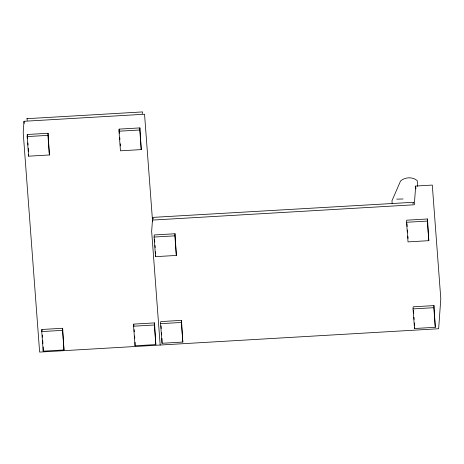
<?xml version="1.0" encoding="UTF-8"?>
<svg xmlns="http://www.w3.org/2000/svg" width="464" height="464" viewBox="0 0 464 464"><rect width="100%" height="100%" fill="white"/><g stroke="black" fill="none" stroke-linecap="round" stroke-linejoin="round"><path stroke-width="0.7" d="M152.552 221.224L144.548 114.237L24.006 121.284L23.2 132.547L39.626 352.083L438.648 328.744L440.8 298.764L432.291 185.072L415.669 186.047L414.323 204.769L152.465 220.081L151.658 231.345L160.167 345.036M27.15 136.584L27.295 134.49L48.082 133.278L49.399 154.97L28.611 156.182L27.15 136.584L47.931 135.366L48.082 133.278M28.611 156.182L28.716 154.79M41.737 331.58L41.888 329.486L62.669 328.268L63.986 349.96L43.204 351.178L41.737 331.58L62.518 330.362L62.669 328.268M43.204 351.178L43.198 346.985M118.993 131.213L119.144 129.12L139.925 127.902L141.242 149.599L120.46 150.812L118.993 131.213L139.774 129.995L139.925 127.902M133.58 326.204L133.731 324.116L154.512 322.898L155.829 344.59L135.047 345.808L133.58 326.204L154.367 324.991L154.512 322.898M135.047 345.808L135.094 342.316M154.094 237.058L154.239 234.964L175.027 233.746L176.343 255.444L155.556 256.656L154.094 237.058L174.876 235.84L175.027 233.746M155.556 256.656L155.66 255.264M160.573 323.681L160.724 321.587L181.505 320.369L182.822 342.067L162.04 343.279L160.573 323.681L181.354 322.463L181.505 320.369M162.04 343.279L161.982 338.389M406.557 222.285L406.708 220.197L427.489 218.979L428.806 240.671L408.024 241.889L406.557 222.285L427.338 221.073L427.489 218.979M413.041 308.914L413.192 306.82L433.973 305.602L435.29 327.3L414.509 328.512L413.041 308.914L433.823 307.696L433.973 305.602M414.509 328.512L414.607 327.12M142.228 113.726L142.587 111.917L26.964 118.68L27.219 120.454M412.786 203.841L413.743 202.6L413.546 202.281L153.636 217.343L152.627 217.877L153.514 219.002M396.766 199.137L403.048 198.992M26.964 118.68L27.341 118.79M427.338 221.073L428.806 240.671M433.823 307.696L435.29 327.3M417.646 186.36L417.217 180.612C412.6 176.604 405.049 177.028 400.542 181.006L391.964 200.79L392.184 203.661M415.669 186.047L415.883 188.929M406.969 223.694L407.177 226.496M407.438 229.999L407.601 232.099M407.914 236.298L408.071 238.397M413.453 310.317L413.662 313.119M413.975 317.318L414.132 319.423M414.393 322.921L414.601 325.722M174.876 235.84L176.343 255.444M181.354 322.463L182.822 342.067M154.558 239.163L154.767 241.964M155.028 245.462L155.185 247.561M155.498 251.766L155.655 253.866M161.037 325.786L161.246 328.587M161.559 332.787L161.721 334.886M139.774 129.995L141.242 149.599M154.367 324.991L155.829 344.59M119.144 129.12L119.457 133.319M119.77 137.518L119.927 139.618M120.24 143.823L120.396 145.922M133.731 324.116L133.887 326.215M134.148 329.713L134.311 331.812M134.624 336.011L134.78 338.117M47.931 135.366L49.399 154.97M62.518 330.362L63.986 349.96M27.295 134.49L27.614 138.69M27.927 142.895L28.084 144.994M28.345 148.492L28.553 151.293M41.888 329.486L41.992 330.884M42.305 335.083L42.462 337.189M42.729 340.686L42.937 343.488M24.006 121.284L24.169 123.447"/></g></svg>
